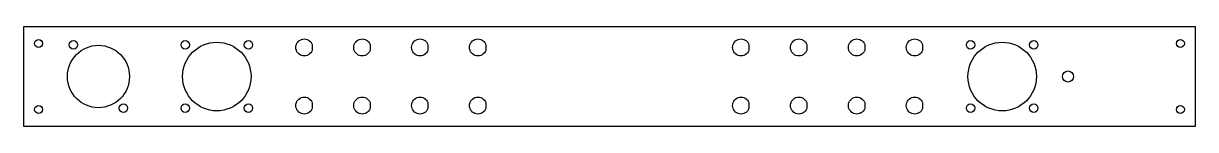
# Model space of a CAD drawing. Header units: millimetres. Extents: x -223 to 223, y -173 to -136.
import ezdxf

# ---------------------------------------------------------------- set-up
doc = ezdxf.new("R2010")
doc.units = ezdxf.units.MM
doc.layers.get('0').update_dxf_attribs({"linetype": 'CONTINUOUS'})

msp = doc.modelspace()

# ---------------------------------------------------------------- linework, layer by layer
msp.add_lwpolyline([(-222.75, -173.28), (222.75, -173.28), (222.75, -135.63), (-222.75, -135.63)], close=True)
for points in [[(-113, -142.34), (-113, -144.57, -5.567764)], [(-91, -142.34), (-91, -144.57, -5.567764)], [(-69, -142.34), (-69, -144.57, -5.567764)], [(-47, -142.34), (-47, -144.57, -5.567764)], [(53, -142.34), (53, -144.57, -5.567764)], [(75, -142.34), (75, -144.57, -5.567764)], [(97, -142.34), (97, -144.57, -5.567764)], [(119, -142.34), (119, -144.57, -5.567764)], [(-113, -164.34), (-113, -166.57, -5.567764)], [(-91, -164.34), (-91, -166.57, -5.567764)], [(-69, -164.34), (-69, -166.57, -5.567764)], [(-47, -164.34), (-47, -166.57, -5.567764)], [(53, -164.34), (53, -166.57, -5.567764)], [(75, -164.34), (75, -166.57, -5.567764)], [(97, -164.34), (97, -166.57, -5.567764)], [(119, -164.34), (119, -166.57, -5.567764)]]:
    msp.add_lwpolyline(points, format="xyb", close=True)
for centre, radius in [((-217, -141.96), 1.5), ((-203.75, -142.46), 1.6), ((-161.25, -142.46), 1.6), ((-149.25, -154.46), 13), ((-137.25, -142.46), 1.6), ((137.25, -142.46), 1.6), ((149.25, -154.46), 13), ((161.25, -142.46), 1.6), ((217, -141.96), 1.5), ((-194.25, -154.46), 11.8), ((174.25, -154.46), 2.1), ((-217, -166.96), 1.5), ((-184.75, -166.46), 1.6), ((-161.25, -166.46), 1.6), ((-137.25, -166.46), 1.6), ((137.25, -166.46), 1.6), ((161.25, -166.46), 1.6), ((217, -166.96), 1.5)]:
    msp.add_circle(centre, radius)

doc.saveas('drawing.dxf')
